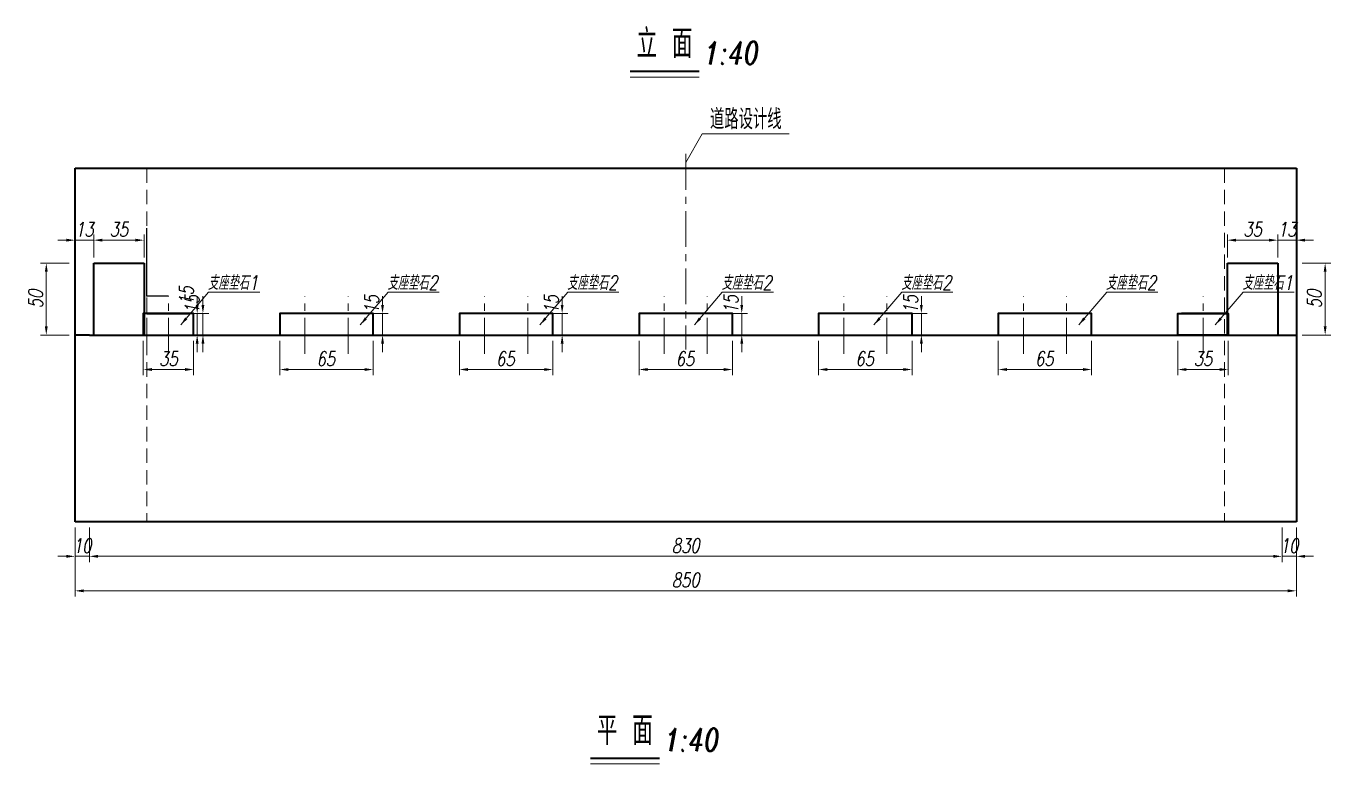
# Model space of a CAD drawing. Extents: x 4854 to 35367, y 557 to 13067.
# Drawn here: x 5010 to 14091, y 7933 to 13067 of the extents above; entities that cross this region are included whole.
import ezdxf
from ezdxf.enums import TextEntityAlignment as Align

# ---------------------------------------------------------------- set-up
doc = ezdxf.new("R2010")
doc.units = 0
doc.linetypes.add('CENTER', pattern=[50.8, 31.75, -6.35, 6.35, -6.35])
doc.linetypes.add('DASHED', pattern=[19.05, 12.7, -6.35])
for name, color, linetype, lineweight in [('工作线', 1, 'Continuous', 35), ('文字', 7, 'Continuous', 15), ('构造虚线', 6, 'DASHED', 20), ('标注', 3, 'Continuous', 15), ('结构轮廓', 1, 'Continuous', 35), ('轴线', 2, 'CENTER', 15), ('钢筋', 1, 'Continuous', 35)]:
    doc.layers.add(name, color=color, linetype=linetype, lineweight=lineweight)
doc.styles.add('标注', font='ITALC1.SHX', dxfattribs={"width": 0.75, "bigfont": 'fsdb.shx'})
doc.dimstyles.new('DimStyle40', dxfattribs={"dimtxt": 100, "dimasz": 60, "dimexe": 40, "dimexo": 40, "dimgap": 25, "dimtad": 1, "dimdec": 1, "dimlfac": 0.1, "dimdsep": 46, "dimtxsty": '标注', "dimsah": 1, "dimcen": 0, "dimclrd": 256, "dimclre": 256, "dimclrt": 256, "dimadec": 1, "dimazin": 2, "dimtfac": 1, "dimtdec": 4, "dimtmove": 2, "dimatfit": 3, "dimfxl": 1, "dimtolj": 1, "dimtzin": 0, "dimlwd": -1, "dimlwe": -1, "dimarcsym": 0})

# ---------------------------------------------------------------- blocks, each defined once
blk = doc.blocks.new('*D50')
at = {"layer": 'Defpoints', "color": 0}
for p in [(5150.833333, 11417.333333), (5350.833333, 11417.333333), (5350.833333, 10917.333333)]:
    blk.add_point(p, dxfattribs=at)
at = {"layer": '标注'}
for p, q in [((5310.833333, 11417.333333), (5110.833333, 11417.333333)), ((5150.833333, 10977.333333), (5150.833333, 11357.333333)), ((5310.833333, 10917.333333), (5110.833333, 10917.333333))]:
    blk.add_line(p, q, dxfattribs=at)
for points in [[(5140.833333, 11357.333333), (5160.833333, 11357.333333), (5150.833333, 11417.333333)], [(5140.833333, 10977.333333), (5160.833333, 10977.333333), (5150.833333, 10917.333333)]]:
    blk.add_solid(points, dxfattribs=at)
at = {"layer": '标注', "insert": (5075.833333, 11167.333333), "char_height": 100, "attachment_point": 5, "rotation": 90, "style": '标注'}
blk.add_mtext('\\A1;50', dxfattribs=at)
blk = doc.blocks.new('*D51')
at = {"layer": 'Defpoints', "color": 0}
for p in [(5830.833333, 11577.333333), (5480.833333, 11417.333333), (5830.833333, 11417.333333)]:
    blk.add_point(p, dxfattribs=at)
at = {"layer": '标注'}
for p, q in [((5480.833333, 11457.333333), (5480.833333, 11617.333333)), ((5540.833333, 11577.333333), (5770.833333, 11577.333333)), ((5830.833333, 11457.333333), (5830.833333, 11617.333333))]:
    blk.add_line(p, q, dxfattribs=at)
for points in [[(5540.833333, 11587.333333), (5540.833333, 11567.333333), (5480.833333, 11577.333333)], [(5770.833333, 11587.333333), (5770.833333, 11567.333333), (5830.833333, 11577.333333)]]:
    blk.add_solid(points, dxfattribs=at)
at = {"layer": '标注', "insert": (5655.833333, 11652.333333), "char_height": 100, "attachment_point": 5, "style": '标注'}
blk.add_mtext('\\A1;35', dxfattribs=at)
blk = doc.blocks.new('*D52')
at = {"layer": 'Defpoints', "color": 0}
for p in [(13850.833333, 11417.333333), (13850.833333, 10917.333333), (14050.833333, 10917.333333)]:
    blk.add_point(p, dxfattribs=at)
at = {"layer": '标注'}
for p, q in [((13890.833333, 11417.333333), (14090.833333, 11417.333333)), ((14050.833333, 11357.333333), (14050.833333, 10977.333333)), ((13890.833333, 10917.333333), (14090.833333, 10917.333333))]:
    blk.add_line(p, q, dxfattribs=at)
for points in [[(14040.833333, 11357.333333), (14060.833333, 11357.333333), (14050.833333, 11417.333333)], [(14040.833333, 10977.333333), (14060.833333, 10977.333333), (14050.833333, 10917.333333)]]:
    blk.add_solid(points, dxfattribs=at)
at = {"layer": '标注', "insert": (13975.833333, 11167.333333), "char_height": 100, "attachment_point": 5, "rotation": 90, "style": '标注'}
blk.add_mtext('\\A1;50', dxfattribs=at)
blk = doc.blocks.new('*D53')
at = {"layer": 'Defpoints', "color": 0}
for p in [(13720.833333, 11577.333333), (13370.833333, 11417.333333), (13720.833333, 11417.333333)]:
    blk.add_point(p, dxfattribs=at)
at = {"layer": '标注'}
for p, q in [((13370.833333, 11457.333333), (13370.833333, 11617.333333)), ((13430.833333, 11577.333333), (13660.833333, 11577.333333)), ((13720.833333, 11457.333333), (13720.833333, 11617.333333))]:
    blk.add_line(p, q, dxfattribs=at)
for points in [[(13430.833333, 11587.333333), (13430.833333, 11567.333333), (13370.833333, 11577.333333)], [(13660.833333, 11587.333333), (13660.833333, 11567.333333), (13720.833333, 11577.333333)]]:
    blk.add_solid(points, dxfattribs=at)
at = {"layer": '标注', "insert": (13545.833333, 11652.333333), "char_height": 100, "attachment_point": 5, "style": '标注'}
blk.add_mtext('\\A1;35', dxfattribs=at)
blk = doc.blocks.new('*D54')
at = {"layer": 'Defpoints', "color": 0}
for p in [(5350.833333, 9617.333333), (5450.833333, 9617.333333), (5450.833333, 9377.333333)]:
    blk.add_point(p, dxfattribs=at)
at = {"layer": '标注'}
for p, q in [((5350.833333, 9577.333333), (5350.833333, 9337.333333)), ((5450.833333, 9577.333333), (5450.833333, 9337.333333)), ((5290.833333, 9377.333333), (5230.833333, 9377.333333)), ((5350.833333, 9377.333333), (5450.833333, 9377.333333)), ((5510.833333, 9377.333333), (5570.833333, 9377.333333))]:
    blk.add_line(p, q, dxfattribs=at)
for points in [[(5290.833333, 9387.333333), (5290.833333, 9367.333333), (5350.833333, 9377.333333)], [(5510.833333, 9387.333333), (5510.833333, 9367.333333), (5450.833333, 9377.333333)]]:
    blk.add_solid(points, dxfattribs=at)
at = {"layer": '标注', "insert": (5400.833333, 9452.334333), "char_height": 100, "attachment_point": 5, "style": '标注'}
blk.add_mtext('\\A1;10', dxfattribs=at)
blk = doc.blocks.new('*D55')
at = {"layer": 'Defpoints', "color": 0}
for p in [(5450.833333, 9617.333333), (13750.833333, 9617.333333), (13750.833333, 9377.333333)]:
    blk.add_point(p, dxfattribs=at)
at = {"layer": '标注'}
for p, q in [((5450.833333, 9577.333333), (5450.833333, 9337.333333)), ((13750.833333, 9577.333333), (13750.833333, 9337.333333)), ((5510.833333, 9377.333333), (13690.833333, 9377.333333))]:
    blk.add_line(p, q, dxfattribs=at)
for points in [[(5510.833333, 9387.333333), (5510.833333, 9367.333333), (5450.833333, 9377.333333)], [(13690.833333, 9387.333333), (13690.833333, 9367.333333), (13750.833333, 9377.333333)]]:
    blk.add_solid(points, dxfattribs=at)
at = {"layer": '标注', "insert": (9600.833333, 9452.333333), "char_height": 100, "attachment_point": 5, "style": '标注'}
blk.add_mtext('\\A1;830', dxfattribs=at)
blk = doc.blocks.new('*D56')
at = {"layer": 'Defpoints', "color": 0}
for p in [(13750.833333, 9617.333333), (13850.833333, 9617.333333), (13850.833333, 9377.333333)]:
    blk.add_point(p, dxfattribs=at)
at = {"layer": '标注'}
for p, q in [((13750.833333, 9577.333333), (13750.833333, 9337.333333)), ((13850.833333, 9577.333333), (13850.833333, 9337.333333)), ((13690.833333, 9377.333333), (13630.833333, 9377.333333)), ((13750.833333, 9377.333333), (13850.833333, 9377.333333)), ((13910.833333, 9377.333333), (13970.833333, 9377.333333))]:
    blk.add_line(p, q, dxfattribs=at)
for points in [[(13690.833333, 9387.333333), (13690.833333, 9367.333333), (13750.833333, 9377.333333)], [(13910.833333, 9387.333333), (13910.833333, 9367.333333), (13850.833333, 9377.333333)]]:
    blk.add_solid(points, dxfattribs=at)
at = {"layer": '标注', "insert": (13800.833333, 9452.334333), "char_height": 100, "attachment_point": 5, "style": '标注'}
blk.add_mtext('\\A1;10', dxfattribs=at)
blk = doc.blocks.new('*D57')
at = {"layer": 'Defpoints', "color": 0}
for p in [(5350.833333, 9377.333333), (13850.833333, 9377.333333), (13850.833333, 9137.333333)]:
    blk.add_point(p, dxfattribs=at)
at = {"layer": '标注'}
for p, q in [((5350.833333, 9337.333333), (5350.833333, 9097.333333)), ((13850.833333, 9337.333333), (13850.833333, 9097.333333)), ((5410.833333, 9137.333333), (13790.833333, 9137.333333))]:
    blk.add_line(p, q, dxfattribs=at)
for points in [[(5410.833333, 9147.333333), (5410.833333, 9127.333333), (5350.833333, 9137.333333)], [(13790.833333, 9147.333333), (13790.833333, 9127.333333), (13850.833333, 9137.333333)]]:
    blk.add_solid(points, dxfattribs=at)
at = {"layer": '标注', "insert": (9600.833333, 9212.333333), "char_height": 100, "attachment_point": 5, "style": '标注'}
blk.add_mtext('\\A1;850', dxfattribs=at)
blk = doc.blocks.new('*D3')
at = {"layer": 'Defpoints', "color": 0}
for p in [(6000.833333, 11067.333333), (6200.833333, 11067.333333), (6000.833333, 10917.333333)]:
    blk.add_point(p, dxfattribs=at)
at = {"layer": '标注'}
for p, q in [((6200.833333, 11127.333333), (6200.833333, 11187.333333)), ((6000.833333, 11067.333333), (6240.833333, 11067.333333)), ((6200.833333, 10917.333333), (6200.833333, 11067.333333)), ((6000.833333, 10917.333333), (6240.833333, 10917.333333)), ((6200.833333, 10857.333333), (6200.833333, 10797.333333))]:
    blk.add_line(p, q, dxfattribs=at)
for points in [[(6190.833333, 11127.333333), (6210.833333, 11127.333333), (6200.833333, 11067.333333)], [(6190.833333, 10857.333333), (6210.833333, 10857.333333), (6200.833333, 10917.333333)]]:
    blk.add_solid(points, dxfattribs=at)
at = {"layer": '标注', "insert": (6125.832333, 11192.333333), "char_height": 100, "attachment_point": 5, "rotation": 90, "style": '标注'}
blk.add_mtext('\\A1;15', dxfattribs=at)
blk = doc.blocks.new('*D67')
at = {"layer": 'Defpoints', "color": 0}
for p in [(5825.8, 10917.3), (6175.8, 10917.3), (6175.8, 10677.3)]:
    blk.add_point(p, dxfattribs=at)
at = {"layer": '标注'}
for p, q in [((5825.8, 10877.3), (5825.8, 10637.3)), ((6175.8, 10877.3), (6175.8, 10637.3)), ((5885.8, 10677.3), (6115.8, 10677.3))]:
    blk.add_line(p, q, dxfattribs=at)
for points in [[(5885.8, 10687.3), (5885.8, 10667.3), (5825.8, 10677.3)], [(6115.8, 10687.3), (6115.8, 10667.3), (6175.8, 10677.3)]]:
    blk.add_solid(points, dxfattribs=at)
at = {"layer": '标注', "insert": (6000.8, 10752.3), "char_height": 100, "attachment_point": 5, "style": '标注'}
blk.add_mtext('\\A1;35', dxfattribs=at)
blk = doc.blocks.new('*D68')
at = {"layer": 'Defpoints', "color": 0}
for p in [(6000.8, 11067.3), (6240.8, 11067.3), (6000.8, 10917.3)]:
    blk.add_point(p, dxfattribs=at)
at = {"layer": '标注'}
for p, q in [((6240.8, 11127.3), (6240.8, 11187.3)), ((6000.8, 11067.3), (6280.8, 11067.3)), ((6240.8, 10917.3), (6240.8, 11067.3)), ((6000.8, 10917.3), (6280.8, 10917.3)), ((6240.8, 10857.3), (6240.8, 10797.3))]:
    blk.add_line(p, q, dxfattribs=at)
for points in [[(6230.8, 11127.3), (6250.8, 11127.3), (6240.8, 11067.3)], [(6230.8, 10857.3), (6250.8, 10857.3), (6240.8, 10917.3)]]:
    blk.add_solid(points, dxfattribs=at)
at = {"layer": '标注', "insert": (6165.8, 11130.9), "char_height": 100, "attachment_point": 5, "rotation": 90, "style": '标注'}
blk.add_mtext('\\A1;15', dxfattribs=at)
blk = doc.blocks.new('*D69')
at = {"layer": 'Defpoints', "color": 0}
for p in [(6775.8, 10917.3), (7425.8, 10917.3), (7425.8, 10677.3)]:
    blk.add_point(p, dxfattribs=at)
at = {"layer": '标注'}
for p, q in [((6775.8, 10877.3), (6775.8, 10637.3)), ((7425.8, 10877.3), (7425.8, 10637.3)), ((6835.8, 10677.3), (7365.8, 10677.3))]:
    blk.add_line(p, q, dxfattribs=at)
for points in [[(6835.8, 10687.3), (6835.8, 10667.3), (6775.8, 10677.3)], [(7365.8, 10687.3), (7365.8, 10667.3), (7425.8, 10677.3)]]:
    blk.add_solid(points, dxfattribs=at)
at = {"layer": '标注', "insert": (7095.8, 10752.3), "char_height": 100, "attachment_point": 5, "style": '标注'}
blk.add_mtext('\\A1;65', dxfattribs=at)
blk = doc.blocks.new('*D70')
at = {"layer": 'Defpoints', "color": 0}
for p in [(7250.8, 11067.3), (7490.8, 11067.3), (7250.8, 10917.3)]:
    blk.add_point(p, dxfattribs=at)
at = {"layer": '标注'}
for p, q in [((7490.8, 11127.3), (7490.8, 11187.3)), ((7250.8, 11067.3), (7530.8, 11067.3)), ((7490.8, 10917.3), (7490.8, 11067.3)), ((7250.8, 10917.3), (7530.8, 10917.3)), ((7490.8, 10857.3), (7490.8, 10797.3))]:
    blk.add_line(p, q, dxfattribs=at)
for points in [[(7480.8, 11127.3), (7500.8, 11127.3), (7490.8, 11067.3)], [(7480.8, 10857.3), (7500.8, 10857.3), (7490.8, 10917.3)]]:
    blk.add_solid(points, dxfattribs=at)
at = {"layer": '标注', "insert": (7415.8, 11130.9), "char_height": 100, "attachment_point": 5, "rotation": 90, "style": '标注'}
blk.add_mtext('\\A1;15', dxfattribs=at)
blk = doc.blocks.new('*D71')
at = {"layer": 'Defpoints', "color": 0}
for p in [(8025.8, 10917.3), (8675.8, 10917.3), (8675.8, 10677.3)]:
    blk.add_point(p, dxfattribs=at)
at = {"layer": '标注'}
for p, q in [((8025.8, 10877.3), (8025.8, 10637.3)), ((8675.8, 10877.3), (8675.8, 10637.3)), ((8085.8, 10677.3), (8615.8, 10677.3))]:
    blk.add_line(p, q, dxfattribs=at)
for points in [[(8085.8, 10687.3), (8085.8, 10667.3), (8025.8, 10677.3)], [(8615.8, 10687.3), (8615.8, 10667.3), (8675.8, 10677.3)]]:
    blk.add_solid(points, dxfattribs=at)
at = {"layer": '标注', "insert": (8345.8, 10752.3), "char_height": 100, "attachment_point": 5, "style": '标注'}
blk.add_mtext('\\A1;65', dxfattribs=at)
blk = doc.blocks.new('*D72')
at = {"layer": 'Defpoints', "color": 0}
for p in [(8500.8, 11067.3), (8740.8, 11067.3), (8500.8, 10917.3)]:
    blk.add_point(p, dxfattribs=at)
at = {"layer": '标注'}
for p, q in [((8740.8, 11127.3), (8740.8, 11187.3)), ((8500.8, 11067.3), (8780.8, 11067.3)), ((8740.8, 10917.3), (8740.8, 11067.3)), ((8500.8, 10917.3), (8780.8, 10917.3)), ((8740.8, 10857.3), (8740.8, 10797.3))]:
    blk.add_line(p, q, dxfattribs=at)
for points in [[(8730.8, 11127.3), (8750.8, 11127.3), (8740.8, 11067.3)], [(8730.8, 10857.3), (8750.8, 10857.3), (8740.8, 10917.3)]]:
    blk.add_solid(points, dxfattribs=at)
at = {"layer": '标注', "insert": (8665.8, 11130.9), "char_height": 100, "attachment_point": 5, "rotation": 90, "style": '标注'}
blk.add_mtext('\\A1;15', dxfattribs=at)
blk = doc.blocks.new('*D73')
at = {"layer": 'Defpoints', "color": 0}
for p in [(9275.8, 10917.3), (9925.8, 10917.3), (9925.8, 10677.3)]:
    blk.add_point(p, dxfattribs=at)
at = {"layer": '标注'}
for p, q in [((9275.8, 10877.3), (9275.8, 10637.3)), ((9925.8, 10877.3), (9925.8, 10637.3)), ((9335.8, 10677.3), (9865.8, 10677.3))]:
    blk.add_line(p, q, dxfattribs=at)
for points in [[(9335.8, 10687.3), (9335.8, 10667.3), (9275.8, 10677.3)], [(9865.8, 10687.3), (9865.8, 10667.3), (9925.8, 10677.3)]]:
    blk.add_solid(points, dxfattribs=at)
at = {"layer": '标注', "insert": (9595.8, 10752.3), "char_height": 100, "attachment_point": 5, "style": '标注'}
blk.add_mtext('\\A1;65', dxfattribs=at)
blk = doc.blocks.new('*D74')
at = {"layer": 'Defpoints', "color": 0}
for p in [(9750.8, 11067.3), (9990.8, 11067.3), (9750.8, 10917.3)]:
    blk.add_point(p, dxfattribs=at)
at = {"layer": '标注'}
for p, q in [((9990.8, 11127.3), (9990.8, 11187.3)), ((9750.8, 11067.3), (10030.8, 11067.3)), ((9990.8, 10917.3), (9990.8, 11067.3)), ((9750.8, 10917.3), (10030.8, 10917.3)), ((9990.8, 10857.3), (9990.8, 10797.3))]:
    blk.add_line(p, q, dxfattribs=at)
for points in [[(9980.8, 11127.3), (10000.8, 11127.3), (9990.8, 11067.3)], [(9980.8, 10857.3), (10000.8, 10857.3), (9990.8, 10917.3)]]:
    blk.add_solid(points, dxfattribs=at)
at = {"layer": '标注', "insert": (9915.8, 11130.9), "char_height": 100, "attachment_point": 5, "rotation": 90, "style": '标注'}
blk.add_mtext('\\A1;15', dxfattribs=at)
blk = doc.blocks.new('*D75')
at = {"layer": 'Defpoints', "color": 0}
for p in [(10525.8, 10917.3), (11175.8, 10917.3), (11175.8, 10677.3)]:
    blk.add_point(p, dxfattribs=at)
at = {"layer": '标注'}
for p, q in [((10525.8, 10877.3), (10525.8, 10637.3)), ((11175.8, 10877.3), (11175.8, 10637.3)), ((10585.8, 10677.3), (11115.8, 10677.3))]:
    blk.add_line(p, q, dxfattribs=at)
for points in [[(10585.8, 10687.3), (10585.8, 10667.3), (10525.8, 10677.3)], [(11115.8, 10687.3), (11115.8, 10667.3), (11175.8, 10677.3)]]:
    blk.add_solid(points, dxfattribs=at)
at = {"layer": '标注', "insert": (10845.8, 10752.3), "char_height": 100, "attachment_point": 5, "style": '标注'}
blk.add_mtext('\\A1;65', dxfattribs=at)
blk = doc.blocks.new('*D76')
at = {"layer": 'Defpoints', "color": 0}
for p in [(11000.8, 11067.3), (11240.8, 11067.3), (11000.8, 10917.3)]:
    blk.add_point(p, dxfattribs=at)
at = {"layer": '标注'}
for p, q in [((11240.8, 11127.3), (11240.8, 11187.3)), ((11000.8, 11067.3), (11280.8, 11067.3)), ((11240.8, 10917.3), (11240.8, 11067.3)), ((11000.8, 10917.3), (11280.8, 10917.3)), ((11240.8, 10857.3), (11240.8, 10797.3))]:
    blk.add_line(p, q, dxfattribs=at)
for points in [[(11230.8, 11127.3), (11250.8, 11127.3), (11240.8, 11067.3)], [(11230.8, 10857.3), (11250.8, 10857.3), (11240.8, 10917.3)]]:
    blk.add_solid(points, dxfattribs=at)
at = {"layer": '标注', "insert": (11165.8, 11130.9), "char_height": 100, "attachment_point": 5, "rotation": 90, "style": '标注'}
blk.add_mtext('\\A1;15', dxfattribs=at)
blk = doc.blocks.new('*D77')
at = {"layer": 'Defpoints', "color": 0}
for p in [(11775.8, 10917.3), (12425.8, 10917.3), (12425.8, 10677.3)]:
    blk.add_point(p, dxfattribs=at)
at = {"layer": '标注'}
for p, q in [((11775.8, 10877.3), (11775.8, 10637.3)), ((12425.8, 10877.3), (12425.8, 10637.3)), ((11835.8, 10677.3), (12365.8, 10677.3))]:
    blk.add_line(p, q, dxfattribs=at)
for points in [[(11835.8, 10687.3), (11835.8, 10667.3), (11775.8, 10677.3)], [(12365.8, 10687.3), (12365.8, 10667.3), (12425.8, 10677.3)]]:
    blk.add_solid(points, dxfattribs=at)
at = {"layer": '标注', "insert": (12095.8, 10752.3), "char_height": 100, "attachment_point": 5, "style": '标注'}
blk.add_mtext('\\A1;65', dxfattribs=at)
blk = doc.blocks.new('*D78')
at = {"layer": 'Defpoints', "color": 0}
for p in [(13025.8, 10917.3), (13375.8, 10917.3), (13025.8, 10677.3)]:
    blk.add_point(p, dxfattribs=at)
at = {"layer": '标注'}
for p, q in [((13025.8, 10877.3), (13025.8, 10637.3)), ((13375.8, 10877.3), (13375.8, 10637.3)), ((13315.8, 10677.3), (13085.8, 10677.3))]:
    blk.add_line(p, q, dxfattribs=at)
for points in [[(13085.8, 10687.3), (13085.8, 10667.3), (13025.8, 10677.3)], [(13315.8, 10687.3), (13315.8, 10667.3), (13375.8, 10677.3)]]:
    blk.add_solid(points, dxfattribs=at)
at = {"layer": '标注', "insert": (13200.8, 10752.3), "char_height": 100, "attachment_point": 5, "style": '标注'}
blk.add_mtext('\\A1;35', dxfattribs=at)
blk = doc.blocks.new('*D132')
at = {"layer": 'Defpoints', "color": 0}
for p in [(5350.833333, 11577.333333), (5350.833333, 11417.333333), (5480.833333, 11417.333333)]:
    blk.add_point(p, dxfattribs=at)
at = {"layer": '标注'}
for p, q in [((5290.833333, 11577.333333), (5230.833333, 11577.333333)), ((5350.833333, 11457.333333), (5350.833333, 11617.333333)), ((5480.833333, 11577.333333), (5350.833333, 11577.333333)), ((5480.833333, 11457.333333), (5480.833333, 11617.333333)), ((5540.833333, 11577.333333), (5600.833333, 11577.333333))]:
    blk.add_line(p, q, dxfattribs=at)
for points in [[(5290.833333, 11587.333333), (5290.833333, 11567.333333), (5350.833333, 11577.333333)], [(5540.833333, 11587.333333), (5540.833333, 11567.333333), (5480.833333, 11577.333333)]]:
    blk.add_solid(points, dxfattribs=at)
at = {"layer": '标注', "insert": (5415.833333, 11652.333333), "char_height": 100, "attachment_point": 5, "style": '标注'}
blk.add_mtext('\\A1;13', dxfattribs=at)
blk = doc.blocks.new('*D133')
at = {"layer": 'Defpoints', "color": 0}
for p in [(13850.833333, 11577.333333), (13720.833333, 11417.333333), (13850.833333, 11417.333333)]:
    blk.add_point(p, dxfattribs=at)
at = {"layer": '标注'}
for p, q in [((13660.833333, 11577.333333), (13600.833333, 11577.333333)), ((13720.833333, 11457.333333), (13720.833333, 11617.333333)), ((13720.833333, 11577.333333), (13850.833333, 11577.333333)), ((13850.833333, 11457.333333), (13850.833333, 11617.333333)), ((13910.833333, 11577.333333), (13970.833333, 11577.333333))]:
    blk.add_line(p, q, dxfattribs=at)
for points in [[(13660.833333, 11587.333333), (13660.833333, 11567.333333), (13720.833333, 11577.333333)], [(13910.833333, 11587.333333), (13910.833333, 11567.333333), (13850.833333, 11577.333333)]]:
    blk.add_solid(points, dxfattribs=at)
at = {"layer": '标注', "insert": (13785.833333, 11652.333333), "char_height": 100, "attachment_point": 5, "style": '标注'}
blk.add_mtext('\\A1;13', dxfattribs=at)

msp = doc.modelspace()

# ---------------------------------------------------------------- linework, layer by layer
at = {"linetype": 'Continuous'}
for p, q in [((5850.83, 11187.33), (5850.83, 11659.94)), ((6000.83, 11187.33), (5850.83, 11187.33))]:
    msp.add_line(p, q, dxfattribs=at)
at = {"layer": '工作线'}
for p, q in [((9213.21, 12752.67), (9693.21, 12752.67)), ((8937.38, 7973), (9417.38, 7973))]:
    msp.add_line(p, q, dxfattribs=at)
at = {"layer": '文字'}
for p, q in [((9213.21, 12712.67), (9693.21, 12712.67)), ((8937.38, 7933), (9417.38, 7933))]:
    msp.add_line(p, q, dxfattribs=at)
at = {"layer": '构造虚线', "ltscale": 7.874016}
for p, q in [((5850.83, 12077.33), (5850.83, 9617.33)), ((13350.83, 12077.33), (13350.83, 9617.33))]:
    msp.add_line(p, q, dxfattribs=at)
at = {"layer": '标注'}
for p, q in [((9600.83, 12117.33), (9716.3, 12317.33)), ((9716.3, 12317.33), (10321.3, 12317.33))]:
    msp.add_line(p, q, dxfattribs=at)
at = {"layer": '结构轮廓'}
for p, q in [((5350.83, 12077.33), (5850.83, 12077.33)), ((5350.83, 10917.34), (5350.83, 12077.33)), ((5850.83, 12077.33), (5850.83, 12077.33)), ((5850.83, 12077.33), (9600.83, 12077.33)), ((9600.83, 12077.33), (9600.83, 12077.33)), ((9600.83, 12077.33), (13350.83, 12077.33)), ((9600.83, 12077.33), (9600.83, 12077.33)), ((13350.83, 12077.33), (13350.83, 12077.33)), ((13350.83, 12077.33), (13850.83, 12077.33)), ((13850.83, 12077.33), (13850.83, 10917.34)), ((5480.83, 11417.33), (5830.83, 11417.33)), ((5480.83, 10917.34), (5480.83, 11417.33)), ((5830.83, 11417.33), (5830.83, 10917.34)), ((13370.83, 11417.33), (13720.83, 11417.33)), ((13370.83, 10917.34), (13370.83, 11417.33)), ((13720.83, 11417.33), (13720.83, 10917.34)), ((5851.33, 11067.33), (6150.33, 11067.33)), ((13350.33, 11067.33), (13051.33, 11067.33)), ((5450.83, 10917.34), (5350.83, 10917.34)), ((5350.83, 9617.33), (5350.83, 10917.32)), ((5450.83, 10917.33), (13850.83, 10917.32)), ((5830.83, 10917.33), (9600.83, 10917.33)), ((9600.83, 10917.33), (13370.83, 10917.33)), ((13850.83, 10917.32), (13850.83, 9617.33)), ((13850.83, 9617.33), (5350.83, 9617.33)), ((13850.83, 9617.33), (13850.83, 9617.33)), ((13850.83, 9617.33), (13850.83, 9617.33))]:
    msp.add_line(p, q, dxfattribs=at)
at = {"layer": '轴线', "ltscale": 7.834646}
for p, q in [((9600.83, 12177.33), (9600.83, 10817.33)), ((5850.83, 10787.33), (5850.83, 11187.33)), ((6000.83, 10787.33), (6000.83, 11187.33)), ((6950.83, 10787.33), (6950.83, 11187.33)), ((7250.83, 10787.33), (7250.83, 11187.33)), ((8200.83, 10787.33), (8200.83, 11187.33)), ((8500.83, 10787.33), (8500.83, 11187.33)), ((9450.83, 10787.33), (9450.83, 11187.33)), ((9750.83, 10787.33), (9750.83, 11187.33)), ((10700.83, 10787.33), (10700.83, 11187.33)), ((11000.83, 10787.33), (11000.83, 11187.33)), ((11950.83, 10787.33), (11950.83, 11187.33)), ((12250.83, 10787.33), (12250.83, 11187.33)), ((13200.83, 10787.33), (13200.83, 11187.33))]:
    msp.add_line(p, q, dxfattribs=at)
at = {"layer": '钢筋'}
for points in [[(5825.83, 10917.33), (6175.83, 10917.33), (6175.83, 11067.33), (5825.83, 11067.33)], [(6775.83, 10917.33), (7425.83, 10917.33), (7425.83, 11067.33), (6775.83, 11067.33)], [(8025.83, 10917.33), (8675.83, 10917.33), (8675.83, 11067.33), (8025.83, 11067.33)], [(9275.83, 10917.33), (9925.83, 10917.33), (9925.83, 11067.33), (9275.83, 11067.33)], [(10525.83, 10917.33), (11175.83, 10917.33), (11175.83, 11067.33), (10525.83, 11067.33)], [(11775.83, 10917.33), (12425.83, 10917.33), (12425.83, 11067.33), (11775.83, 11067.33)], [(13375.83, 10917.33), (13025.83, 10917.33), (13025.83, 11067.33), (13375.83, 11067.33)]]:
    msp.add_lwpolyline(points, close=True, dxfattribs=at)

# ---------------------------------------------------------------- texts
at = {"layer": '文字', "style": '标注', "width": 0.75}
for s, p in [('立 面', (9453.21, 12784.67)), ('平 面', (9177.38, 8005))]:
    msp.add_text(s, height=200, dxfattribs=at).set_placement(p, align=Align.BOTTOM_CENTER)
for p in [(9733.21, 12752.67), (9457.38, 7973)]:
    msp.add_text('1:40', height=160, dxfattribs=at).set_placement(p, align=Align.BOTTOM_LEFT)
msp.add_text('道路设计线', height=140, dxfattribs=at).set_placement((10018.8, 12419.33), align=Align.MIDDLE_CENTER)
at = {"layer": '文字', "linetype": 'Continuous', "style": '标注', "width": 0.75}
for s, p in [('支座垫石1', (6275.44, 11230.95)), ('支座垫石2', (7525.44, 11230.95)), ('支座垫石2', (8775.44, 11230.95)), ('支座垫石2', (9850.44, 11230.95)), ('支座垫石2', (11100.44, 11230.95)), ('支座垫石2', (12525.44, 11230.95)), ('支座垫石1', (13475.44, 11230.95))]:
    msp.add_text(s, height=100, dxfattribs=at).set_placement(p)

# ---------------------------------------------------------------- dimensions: what is measured, and where the dimension line sits
at = {"layer": '标注'}
for base, p1, p2, picture, middle in [((5350.83, 11577.33), (5480.83, 11417.33), (5350.83, 11417.33), '*D132', (5415.83, 11652.33)), ((5830.83, 11577.33), (5480.83, 11417.33), (5830.83, 11417.33), '*D51', (5655.83, 11652.33)), ((13720.83, 11577.33), (13370.83, 11417.33), (13720.83, 11417.33), '*D53', (13545.83, 11652.33)), ((13850.83, 11577.33), (13720.83, 11417.33), (13850.83, 11417.33), '*D133', (13785.83, 11652.33)), ((13750.83, 9377.33), (5450.83, 9617.33), (13750.83, 9617.33), '*D55', (9600.83, 9452.33)), ((13850.83, 9137.33), (5350.83, 9377.33), (13850.83, 9377.33), '*D57', (9600.83, 9212.33))]:
    dim = msp.add_linear_dim(base=base, p1=p1, p2=p2, dimstyle='DimStyle40', override={"dimtxsty": '标注'}, dxfattribs=at)
    dim.commit()
    dim.dimension.update_dxf_attribs({"geometry": picture, "text_midpoint": middle})
for base, p1, p2, picture, middle in [((5150.83, 11417.33), (5350.83, 10917.33), (5350.83, 11417.33), '*D50', (5075.83, 11167.33)), ((14050.83, 10917.33), (13850.83, 11417.33), (13850.83, 10917.33), '*D52', (13975.83, 11167.33))]:
    dim = msp.add_linear_dim(base=base, p1=p1, p2=p2, angle=90, dimstyle='DimStyle40', override={"dimtxsty": '标注'}, dxfattribs=at)
    dim.commit()
    dim.dimension.update_dxf_attribs({"geometry": picture, "text_midpoint": middle})
for base, p1, p2, angle, override, picture, middle, dimtype in [((6200.83, 11067.33), (6000.83, 10917.33), (6000.83, 11067.33), 90, {"dimexo": 0, "dimtxsty": '标注'}, '*D3', (6125.83, 11192.33), 161), ((6240.83, 11067.33), (6000.83, 10917.33), (6000.83, 11067.33), 90, {"dimexo": 0, "dimtxsty": '标注'}, '*D68', (6165.83, 11130.89), 160), ((7490.83, 11067.33), (7250.83, 10917.33), (7250.83, 11067.33), 90, {"dimexo": 0, "dimtxsty": '标注'}, '*D70', (7415.83, 11130.89), 160), ((8740.83, 11067.33), (8500.83, 10917.33), (8500.83, 11067.33), 90, {"dimexo": 0, "dimtxsty": '标注'}, '*D72', (8665.83, 11130.89), 160), ((9990.83, 11067.33), (9750.83, 10917.33), (9750.83, 11067.33), 90, {"dimexo": 0, "dimtxsty": '标注'}, '*D74', (9915.83, 11130.89), 160), ((11240.83, 11067.33), (11000.83, 10917.33), (11000.83, 11067.33), 90, {"dimexo": 0, "dimtxsty": '标注'}, '*D76', (11165.83, 11130.89), 160), ((13025.83, 10677.33), (13375.83, 10917.33), (13025.83, 10917.33), 180, {"dimtxsty": '标注'}, '*D78', (13200.83, 10752.33), 160)]:
    dim = msp.add_linear_dim(base=base, p1=p1, p2=p2, angle=angle, dimstyle='DimStyle40', override=override, dxfattribs=at)
    dim.commit()
    dim.dimension.update_dxf_attribs({"geometry": picture, "text_midpoint": middle, "dimtype": dimtype})
for base, p1, p2, picture, middle in [((6175.83, 10677.33), (5825.83, 10917.33), (6175.83, 10917.33), '*D67', (6000.83, 10752.33)), ((7425.83, 10677.33), (6775.83, 10917.33), (7425.83, 10917.33), '*D69', (7095.77, 10752.33)), ((8675.83, 10677.33), (8025.83, 10917.33), (8675.83, 10917.33), '*D71', (8345.77, 10752.33)), ((9925.83, 10677.33), (9275.83, 10917.33), (9925.83, 10917.33), '*D73', (9595.77, 10752.33)), ((11175.83, 10677.33), (10525.83, 10917.33), (11175.83, 10917.33), '*D75', (10845.77, 10752.33)), ((12425.83, 10677.33), (11775.83, 10917.33), (12425.83, 10917.33), '*D77', (12095.77, 10752.33)), ((5450.83, 9377.33), (5350.83, 9617.33), (5450.83, 9617.33), '*D54', (5400.83, 9452.33)), ((13850.83, 9377.33), (13750.83, 9617.33), (13850.83, 9617.33), '*D56', (13800.83, 9452.33))]:
    dim = msp.add_linear_dim(base=base, p1=p1, p2=p2, dimstyle='DimStyle40', override={"dimtxsty": '标注'}, dxfattribs=at)
    dim.commit()
    dim.dimension.update_dxf_attribs({"geometry": picture, "text_midpoint": middle, "dimtype": 160})

# ---------------------------------------------------------------- leaders
for points in [[(6086.04, 10987.41), (6280.29, 11216.04), (6635.72, 11216.04)], [(7336.04, 10987.41), (7530.29, 11216.04), (7885.72, 11216.04)], [(8586.04, 10987.41), (8780.29, 11216.04), (9135.72, 11216.04)], [(9661.04, 10987.41), (9855.29, 11216.04), (10210.72, 11216.04)], [(10911.04, 10987.41), (11105.29, 11216.04), (11460.72, 11216.04)], [(12336.04, 10987.41), (12530.29, 11216.04), (12885.72, 11216.04)], [(13286.04, 10987.41), (13480.29, 11216.04), (13835.72, 11216.04)]]:
    msp.add_leader(points, dimstyle='DimStyle40', override={"dimtxsty": '标注'}, dxfattribs=at)

doc.saveas('drawing.dxf')
